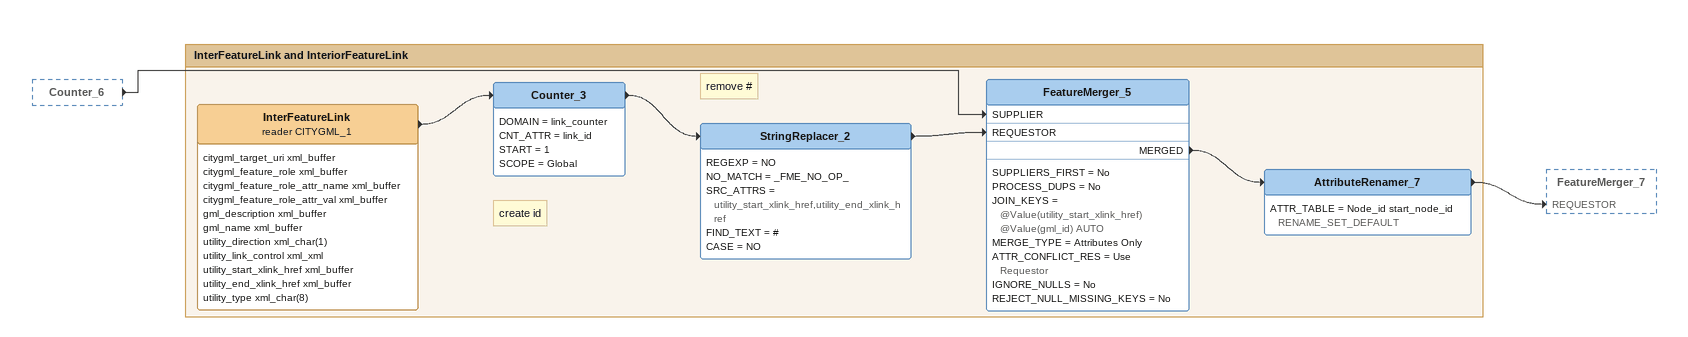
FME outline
Counter_6 [outside]
    -> FeatureMerger_5 [SUPPLIER]

Bookmark: InterFeatureLink and InteriorFeatureLink
InterFeatureLink (reader CITYGML_1)
    attributes: citygml_target_uri xml_buffer, citygml_feature_role xml_buffer, citygml_feature_role_attr_name xml_buffer, citygml_feature_role_attr_val xml_buffer, gml_description xml_buffer, gml_name xml_buffer, utility_direction xml_char(1), utility_link_control xml_xml, utility_start_xlink_href xml_buffer, utility_end_xlink_href xml_buffer, utility_type xml_char(8)
    -> Counter_3
Note: create id
Counter_3
    DOMAIN = link_counter
    CNT_ATTR = link_id
    START = 1
    SCOPE = Global
    -> StringReplacer_2
Note: remove #
StringReplacer_2
    REGEXP = NO
    NO_MATCH = _FME_NO_OP_
    SRC_ATTRS = utility_start_xlink_href,utility_end_xlink_href
    FIND_TEXT = #
    CASE = NO
    -> FeatureMerger_5 [REQUESTOR]
FeatureMerger_5
    SUPPLIERS_FIRST = No
    PROCESS_DUPS = No
    JOIN_KEYS = @Value(utility_start_xlink_href) @Value(gml_id) AUTO
    MERGE_TYPE = Attributes Only
    ATTR_CONFLICT_RES = Use Requestor
    IGNORE_NULLS = No
    REJECT_NULL_MISSING_KEYS = No
    MERGED -> AttributeRenamer_7
AttributeRenamer_7
    ATTR_TABLE = Node_id start_node_id RENAME_SET_DEFAULT
    -> FeatureMerger_7 [REQUESTOR]
